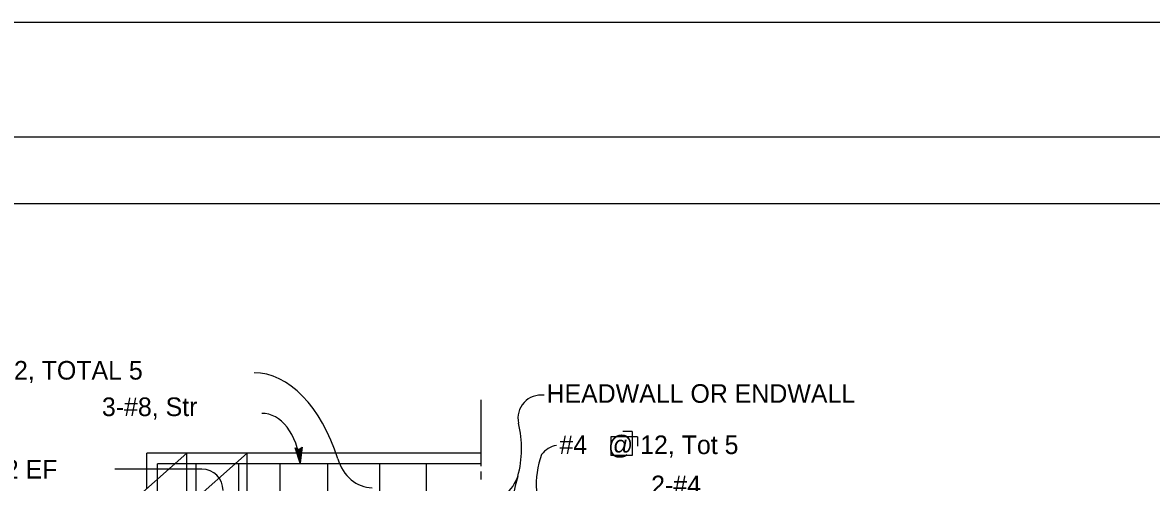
# Model space of a CAD drawing. Extents: x -894 to 866, y -472 to 714.
# Drawn here: x 78.5 to 502.6, y 540.7 to 713.6 of the extents above; entities that cross this region are included whole.
import ezdxf

# ---------------------------------------------------------------- set-up
doc = ezdxf.new("R2010")
doc.units = 0
for name, color, linetype in [('border_PLOTTING-ELEMENTS', 7, 'Continuous'), ('border_rw_22x34_Cut_Lines', 7, 'Continuous'), ('border_SHEET', 7, 'Continuous'), ('df_CULV-BOX', 7, 'Continuous'), ('df_CULV-BOX-anno', 7, 'Continuous')]:
    doc.layers.add(name, color=color, linetype=linetype)

msp = doc.modelspace()

# ---------------------------------------------------------------- linework, layer by layer
at = {"layer": 'border_PLOTTING-ELEMENTS'}
for points in [[(-894.04, -472.44), (865.96, -472.44), (865.96, 713.56), (-894.04, 713.56)], [(-864.04, 670.56), (835.96, 670.56), (835.96, -429.44), (-864.04, -429.44)]]:
    msp.add_lwpolyline(points, close=True, dxfattribs=at)
at = {"layer": 'border_rw_22x34_Cut_Lines'}
msp.add_lwpolyline([(-864.04, 670.56), (835.96, 670.56), (835.96, -429.44), (-864.04, -429.44)], close=True, dxfattribs=at)
at = {"layer": 'border_SHEET'}
msp.add_line((-814.04, 645.56), (810.96, 645.56), dxfattribs=at)
at = {"layer": 'df_CULV-BOX'}
for p, q in [((140.26, 551.78), (3.53, 430.78)), ((162.91, 551.78), (13.76, 419.78)), ((250.76, 551.78), (125.26, 551.78)), ((125.26, 538.51), (125.26, 551.78)), ((140.26, 535.78), (140.26, 551.78)), ((162.91, 375.28), (162.91, 551.78)), ((250.76, 547.78), (129.26, 547.78)), ((129.26, 374.33), (129.26, 547.78)), ((143.76, 517.78), (143.76, 547.78)), ((159.76, 517.78), (159.76, 547.78)), ((175.26, 517.78), (175.26, 547.78)), ((193.26, 517.78), (193.26, 547.78)), ((212.76, 517.78), (212.76, 547.78)), ((230.26, 517.78), (230.26, 547.78))]:
    msp.add_line(p, q, dxfattribs=at)
at = {"layer": 'df_CULV-BOX-anno'}
for p, q in [((250.76, 546.78), (250.76, 571.78)), ((307.54, 559.82), (304.04, 559.82)), ((307.54, 559.82), (307.54, 550.82)), ((299.54, 557.82), (299.54, 550.82)), ((309.54, 557.82), (299.54, 557.82)), ((309.54, 557.82), (309.54, 554.32)), ((182.85, 547.92), (180.95, 553.77)), ((180.95, 553.77), (180.95, 553.77)), ((180.95, 553.77), (182.35, 553.1)), ((182.71, 549.31), (181.33, 553.57)), ((182.59, 550.67), (181.69, 553.43)), ((182.45, 552.05), (182.07, 553.23)), ((182.35, 553.1), (183.61, 554.02)), ((182.61, 553.3), (182.45, 552.05)), ((182.94, 553.51), (182.59, 550.67)), ((183.27, 553.77), (182.72, 549.3)), ((183.61, 554.02), (182.85, 547.92)), ((183.61, 554.02), (183.61, 554.02)), ((182.85, 547.92), (182.85, 547.92)), ((307.54, 550.82), (299.54, 550.82)), ((145.85, 545.74), (113.23, 545.74)), ((250.76, 541.78), (250.76, 544.78))]:
    msp.add_line(p, q, dxfattribs=at)
for centre, radius, start, end in [((273.36, 564.84), 8.73, 82.9737, 192.0303), ((226.86, 553.47), 39.14, 344.4499, 14.1311), ((280.94, 545.35), 9.49, 101.4704, 141.4714), ((303.81, 540.02), 32.3, 159.6449, 208.8176), ((145.85, 537.74), 8, 0, 90)]:
    msp.add_arc(centre, radius, start, end, dxfattribs=at)
for centre, major_axis, ratio, start_param, end_param in [((170.1, 533.46), (6.95, -48.31), 0.610136, 1.823336, 3.062386), ((168.73, 544.88), (-0.15, 21.77), 0.655407, 4.84813, 6.299687), ((208.29, 552.85), (4.67, -13.59), 0.822512, 4.665941, 6.013978), ((253.38, 543.05), (-10.11, -8.32), 0.724932, 0.931716, 2.286083), ((277.47, 529.94), (-0.24, -26.42), 0.56455, 4.201791, 4.799408)]:
    msp.add_ellipse(centre, major_axis=major_axis, ratio=ratio, start_param=start_param, end_param=end_param, dxfattribs=at)

# ---------------------------------------------------------------- texts
for s, p in [('#4   @ 12, TOTAL 5', (39.77, 579.38)), ('HEADWALL OR ENDWALL', (275.34, 570.65)), ('3-#8, Str', (108.32, 565.66)), ('#4   @ 12, Tot 5', (280.21, 551.38)), ('#4 @ 12 EF', (41.53, 542.19)), ('2-#4', (314.66, 536.29))]:
    msp.add_text(s, height=7, dxfattribs=at).set_placement(p)

doc.saveas('drawing.dxf')
